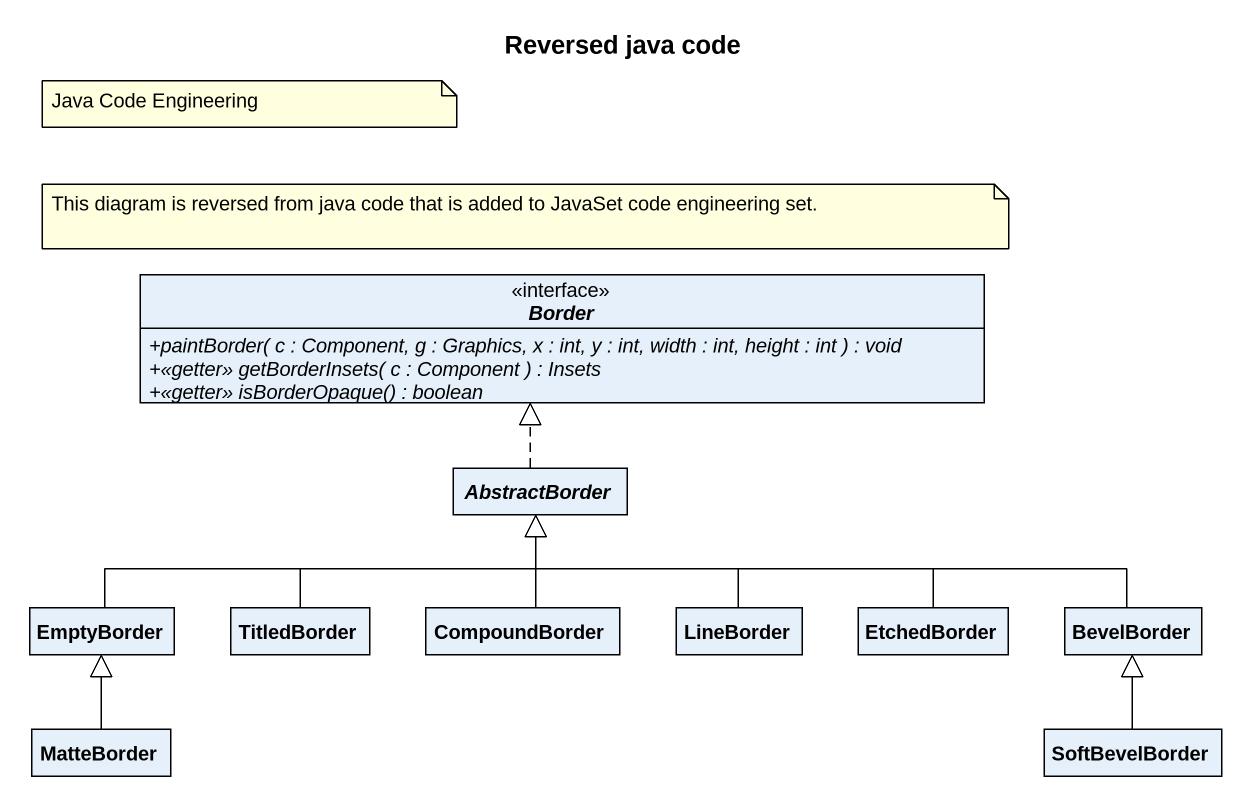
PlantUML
@startuml
title Reversed java code
hide circle
hide empty members
skinparam classAttributeIconSize 0
interface Border {
  {abstract} +paintBorder( c : Component, g : Graphics, x : int, y : int, width : int, height : int ) : void
  {abstract} +<<getter>> getBorderInsets( c : Component ) : Insets
  {abstract} +<<getter>> isBorderOpaque() : boolean
}
abstract class AbstractBorder
class EmptyBorder
class TitledBorder
class CompoundBorder
class LineBorder
class EtchedBorder
class BevelBorder
class MatteBorder
class SoftBevelBorder
AbstractBorder .up.|> Border
EmptyBorder -right-|> AbstractBorder
TitledBorder -right-|> AbstractBorder
CompoundBorder -up-|> AbstractBorder
LineBorder -up-|> AbstractBorder
EtchedBorder -left-|> AbstractBorder
BevelBorder -left-|> AbstractBorder
MatteBorder -up-|> EmptyBorder
SoftBevelBorder -up-|> BevelBorder
note as N1
  Java Code Engineering
end note
note as N2
  This diagram is reversed from java code that is added to JavaSet code engineering set.
end note
@enduml
